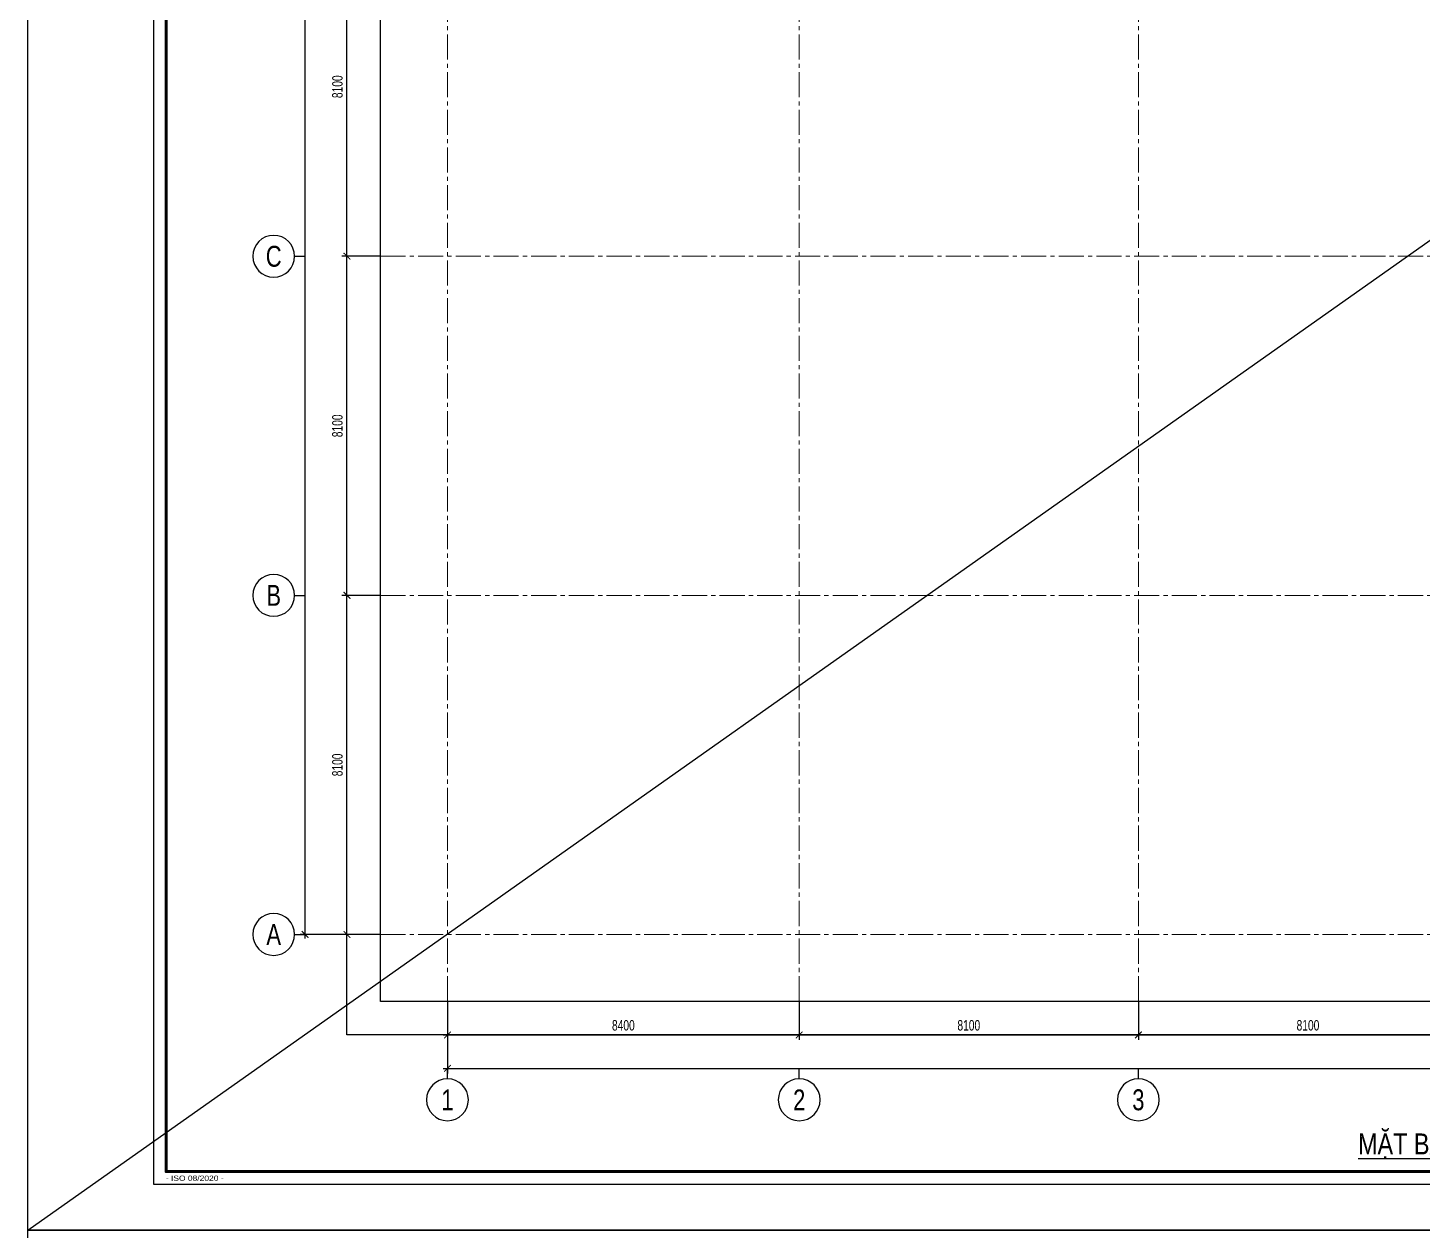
# Model space of a CAD drawing. Header units: millimetres. Extents: x 0 to 84100, y 0 to 158663.
# Drawn here: x 0 to 33297, y 99263 to 127982 of the extents above; entities that cross this region are included whole.
import ezdxf
from ezdxf.enums import TextEntityAlignment as Align

# ---------------------------------------------------------------- set-up
doc = ezdxf.new("R2010")
doc.units = ezdxf.units.MM
doc.header["$LTSCALE"] = 800
doc.header["$MEASUREMENT"] = 0
doc.linetypes.add('CENTER2', pattern=[1.125, 0.75, -0.125, 0.125, -0.125])
doc.layers.get('DEFPOINTS').update_dxf_attribs({"color": 87})
doc.layers.add('02.CDC.DIM', color=1, linetype='Continuous', lineweight=20)
doc.layers.add('CDC.01.AXIS', color=160, linetype='CENTER2', lineweight=13)
for name, color, linetype in [('CDC -TEXT KHUNG', 7, 'Continuous'), ('CDC-KHUNGTEN', 9, 'Continuous'), ('CDC.02.DIM', 1, 'Continuous'), ('CDC.06.TEXT', 2, 'Continuous')]:
    doc.layers.add(name, color=color, linetype=linetype)
doc.layers.add('CDC.15.NOPLOT', color=87, linetype='Continuous', plot=False)
doc.layers.add('KCS_Plotter', color=11, linetype='Continuous', plot=False)
doc.styles.add('BIGTEXT', font='arial.ttf', dxfattribs={"width": 0.8})
doc.styles.add('KCS_BIGTEXT', font='arial.ttf', dxfattribs={"width": 0.7})
doc.styles.add('KCS_SMTEXT', font='arial.ttf', dxfattribs={"width": 0.7})
doc.styles.add('KT CDC', font='arial.ttf', dxfattribs={"width": 0.85})
doc.dimstyles.new('KCS_DIM100', dxfattribs={"dimscale": 100, "dimtxt": 2.5, "dimasz": 1.6, "dimexe": 1.2, "dimexo": 0, "dimgap": 1, "dimtad": 1, "dimdec": 0, "dimzin": 0, "dimdsep": 46, "dimtxsty": 'KCS_SMTEXT', "dimblk": 'ARCHTICK', "dimcen": 0, "dimdle": 1, "dimclrd": 1, "dimclre": 1, "dimclrt": 2, "dimadec": 0, "dimazin": 0, "dimtfac": 1, "dimtdec": 0, "dimtix": 1, "dimtmove": 2, "dimatfit": 3, "dimfxl": 1, "dimtolj": 1, "dimtzin": 0, "dimarcsym": 0})

# ---------------------------------------------------------------- blocks, each defined once
blk = doc.blocks.new('_ArchTick')
at = {"color": 0, "linetype": 'ByBlock', "const_width": 0.15}
blk.add_lwpolyline([(-0.5, -0.5), (0.5, 0.5)], dxfattribs=at)
blk = doc.blocks.new('*D419')
at = {"layer": 'CDC.02.DIM', "color": 1, "lineweight": -2, "ltscale": 0.5, "transparency": 16777216}
for p, q in [((10021, 104726), (10021, 103806)), ((18421, 104726), (18421, 103806)), ((9921, 103926), (18521, 103926))]:
    blk.add_line(p, q, dxfattribs=at)
at = {"layer": 'DEFPOINTS', "color": 0, "ltscale": 0.5, "transparency": 16777216}
for p in [(10021, 104726), (18421, 104726), (18421, 103926)]:
    blk.add_point(p, dxfattribs=at)
at = {"layer": 'CDC.02.DIM', "color": 1, "lineweight": -2, "ltscale": 0.5, "transparency": 16777216, "xscale": 160, "yscale": 160, "zscale": 160, "rotation": 180}
blk.add_blockref('_ArchTick', (10021, 103926), dxfattribs=at)
at = {"layer": 'CDC.02.DIM', "color": 1, "lineweight": -2, "ltscale": 0.5, "transparency": 16777216, "xscale": 160, "yscale": 160, "zscale": 160}
blk.add_blockref('_ArchTick', (18421, 103926), dxfattribs=at)
at = {"layer": 'CDC.02.DIM', "color": 2, "ltscale": 0.5, "transparency": 16777216, "insert": (14221, 104154), "char_height": 250, "attachment_point": 5, "style": 'KCS_SMTEXT'}
blk.add_mtext('\\A1;8400', dxfattribs=at)
blk = doc.blocks.new('*D420')
at = {"layer": 'CDC.02.DIM', "color": 1, "lineweight": -2, "ltscale": 0.5, "transparency": 16777216}
for p, q in [((18421, 104726), (18421, 103806)), ((26521, 104726), (26521, 103806)), ((18321, 103926), (26621, 103926))]:
    blk.add_line(p, q, dxfattribs=at)
at = {"layer": 'DEFPOINTS', "color": 0, "ltscale": 0.5, "transparency": 16777216}
for p in [(18421, 104726), (26521, 104726), (26521, 103926)]:
    blk.add_point(p, dxfattribs=at)
at = {"layer": 'CDC.02.DIM', "color": 1, "lineweight": -2, "ltscale": 0.5, "transparency": 16777216, "xscale": 160, "yscale": 160, "zscale": 160, "rotation": 180}
blk.add_blockref('_ArchTick', (18421, 103926), dxfattribs=at)
at = {"layer": 'CDC.02.DIM', "color": 1, "lineweight": -2, "ltscale": 0.5, "transparency": 16777216, "xscale": 160, "yscale": 160, "zscale": 160}
blk.add_blockref('_ArchTick', (26521, 103926), dxfattribs=at)
at = {"layer": 'CDC.02.DIM', "color": 2, "ltscale": 0.5, "transparency": 16777216, "insert": (22471, 104154), "char_height": 250, "attachment_point": 5, "style": 'KCS_SMTEXT'}
blk.add_mtext('\\A1;8100', dxfattribs=at)
blk = doc.blocks.new('*D421')
at = {"layer": 'CDC.02.DIM', "color": 1, "lineweight": -2, "ltscale": 0.5, "transparency": 16777216}
for p, q in [((26521, 104726), (26521, 103806)), ((34621, 104726), (34621, 103806)), ((26421, 103926), (34721, 103926))]:
    blk.add_line(p, q, dxfattribs=at)
at = {"layer": 'DEFPOINTS', "color": 0, "ltscale": 0.5, "transparency": 16777216}
for p in [(26521, 104726), (34621, 104726), (34621, 103926)]:
    blk.add_point(p, dxfattribs=at)
at = {"layer": 'CDC.02.DIM', "color": 1, "lineweight": -2, "ltscale": 0.5, "transparency": 16777216, "xscale": 160, "yscale": 160, "zscale": 160, "rotation": 180}
blk.add_blockref('_ArchTick', (26521, 103926), dxfattribs=at)
at = {"layer": 'CDC.02.DIM', "color": 1, "lineweight": -2, "ltscale": 0.5, "transparency": 16777216, "xscale": 160, "yscale": 160, "zscale": 160}
blk.add_blockref('_ArchTick', (34621, 103926), dxfattribs=at)
at = {"layer": 'CDC.02.DIM', "color": 2, "ltscale": 0.5, "transparency": 16777216, "insert": (30571, 104154), "char_height": 250, "attachment_point": 5, "style": 'KCS_SMTEXT'}
blk.add_mtext('\\A1;8100', dxfattribs=at)
blk = doc.blocks.new('*D426')
at = {"layer": 'CDC.02.DIM', "color": 1, "lineweight": -2, "ltscale": 0.5, "transparency": 16777216}
for p, q in [((8421, 114426), (7501, 114426)), ((7621, 106226), (7621, 114526)), ((8421, 106326), (7501, 106326))]:
    blk.add_line(p, q, dxfattribs=at)
at = {"layer": 'DEFPOINTS', "color": 0, "ltscale": 0.5, "transparency": 16777216}
for p in [(7621, 114426), (8421, 114426), (8421, 106326)]:
    blk.add_point(p, dxfattribs=at)
at = {"layer": 'CDC.02.DIM', "color": 1, "lineweight": -2, "ltscale": 0.5, "transparency": 16777216, "xscale": 160, "yscale": 160, "zscale": 160}
for p, rotation in [((7621, 114426), 90), ((7621, 106326), 270)]:
    blk.add_blockref('_ArchTick', p, dxfattribs=dict(at, rotation=rotation))
at = {"layer": 'CDC.02.DIM', "color": 2, "ltscale": 0.5, "transparency": 16777216, "insert": (7393, 110376), "char_height": 250, "attachment_point": 5, "rotation": 90, "style": 'KCS_SMTEXT'}
blk.add_mtext('\\A1;8100', dxfattribs=at)
blk = doc.blocks.new('*D427')
at = {"layer": 'CDC.02.DIM', "color": 1, "lineweight": -2, "ltscale": 0.5, "transparency": 16777216}
for p, q in [((7621, 114326), (7621, 122626)), ((8421, 122526), (7501, 122526)), ((8421, 114426), (7501, 114426))]:
    blk.add_line(p, q, dxfattribs=at)
at = {"layer": 'DEFPOINTS', "color": 0, "ltscale": 0.5, "transparency": 16777216}
for p in [(7621, 122526), (8421, 122526), (8421, 114426)]:
    blk.add_point(p, dxfattribs=at)
at = {"layer": 'CDC.02.DIM', "color": 1, "lineweight": -2, "ltscale": 0.5, "transparency": 16777216, "xscale": 160, "yscale": 160, "zscale": 160}
for p, rotation in [((7621, 122526), 90), ((7621, 114426), 270)]:
    blk.add_blockref('_ArchTick', p, dxfattribs=dict(at, rotation=rotation))
at = {"layer": 'CDC.02.DIM', "color": 2, "ltscale": 0.5, "transparency": 16777216, "insert": (7393, 118476), "char_height": 250, "attachment_point": 5, "rotation": 90, "style": 'KCS_SMTEXT'}
blk.add_mtext('\\A1;8100', dxfattribs=at)
blk = doc.blocks.new('*D428')
at = {"layer": 'CDC.02.DIM', "color": 1, "lineweight": -2, "ltscale": 0.5, "transparency": 16777216}
for p, q in [((8421, 130626), (7501, 130626)), ((7621, 122426), (7621, 130726)), ((8421, 122526), (7501, 122526))]:
    blk.add_line(p, q, dxfattribs=at)
at = {"layer": 'DEFPOINTS', "color": 0, "ltscale": 0.5, "transparency": 16777216}
for p in [(7621, 130626), (8421, 130626), (8421, 122526)]:
    blk.add_point(p, dxfattribs=at)
at = {"layer": 'CDC.02.DIM', "color": 1, "lineweight": -2, "ltscale": 0.5, "transparency": 16777216, "xscale": 160, "yscale": 160, "zscale": 160}
for p, rotation in [((7621, 130626), 90), ((7621, 122526), 270)]:
    blk.add_blockref('_ArchTick', p, dxfattribs=dict(at, rotation=rotation))
at = {"layer": 'CDC.02.DIM', "color": 2, "ltscale": 0.5, "transparency": 16777216, "insert": (7393, 126576), "char_height": 250, "attachment_point": 5, "rotation": 90, "style": 'KCS_SMTEXT'}
blk.add_mtext('\\A1;8100', dxfattribs=at)
blk = doc.blocks.new('*D433')
at = {"layer": 'CDC.02.DIM', "color": 1, "lineweight": -2, "ltscale": 0.5, "transparency": 16777216}
for p, q in [((8421, 154926), (6501, 154926)), ((6621, 106226), (6621, 155026)), ((8421, 106326), (6501, 106326))]:
    blk.add_line(p, q, dxfattribs=at)
at = {"layer": 'DEFPOINTS', "color": 0, "ltscale": 0.5, "transparency": 16777216}
for p in [(6621, 154926), (8421, 154926), (8421, 106326)]:
    blk.add_point(p, dxfattribs=at)
at = {"layer": 'CDC.02.DIM', "color": 1, "lineweight": -2, "ltscale": 0.5, "transparency": 16777216, "xscale": 160, "yscale": 160, "zscale": 160}
for p, rotation in [((6621, 154926), 90), ((6621, 106326), 270)]:
    blk.add_blockref('_ArchTick', p, dxfattribs=dict(at, rotation=rotation))
at = {"layer": 'CDC.02.DIM', "color": 2, "ltscale": 0.5, "transparency": 16777216, "insert": (6393, 129626), "char_height": 250, "attachment_point": 5, "rotation": 90, "style": 'KCS_SMTEXT'}
blk.add_mtext('\\A1;48600', dxfattribs=at)
blk = doc.blocks.new('*D434')
at = {"layer": 'CDC.02.DIM', "color": 1, "lineweight": -2, "ltscale": 0.5, "transparency": 16777216}
for p, q in [((10021, 104726), (10021, 103006)), ((67321, 104726), (67321, 103006)), ((9921, 103126), (67421, 103126))]:
    blk.add_line(p, q, dxfattribs=at)
at = {"layer": 'DEFPOINTS', "color": 0, "ltscale": 0.5, "transparency": 16777216}
for p in [(10021, 104726), (67321, 104726), (67321, 103126)]:
    blk.add_point(p, dxfattribs=at)
at = {"layer": 'CDC.02.DIM', "color": 1, "lineweight": -2, "ltscale": 0.5, "transparency": 16777216, "xscale": 160, "yscale": 160, "zscale": 160, "rotation": 180}
blk.add_blockref('_ArchTick', (10021, 103126), dxfattribs=at)
at = {"layer": 'CDC.02.DIM', "color": 1, "lineweight": -2, "ltscale": 0.5, "transparency": 16777216, "xscale": 160, "yscale": 160, "zscale": 160}
blk.add_blockref('_ArchTick', (67321, 103126), dxfattribs=at)
at = {"layer": 'CDC.02.DIM', "color": 2, "ltscale": 0.5, "transparency": 16777216, "insert": (38671, 103354), "char_height": 250, "attachment_point": 5, "style": 'KCS_SMTEXT'}
blk.add_mtext('\\A1;57300', dxfattribs=at)
blk = doc.blocks.new('_Axis name')
at = {"layer": 'CDC.02.DIM'}
blk.add_line((0, 2.5), (0, 0), dxfattribs=at)
blk.add_circle((0, 7.5), 5, dxfattribs=at)
at = {"layer": 'CDC.02.DIM', "style": 'BIGTEXT', "width": 0.75}
blk.add_attdef('.', text='', height=5, dxfattribs=at).set_placement((0, 7.5), align=Align.MIDDLE)
blk = doc.blocks.new('Khung tên chuẩn')
at = {"layer": 'CDC-KHUNGTEN', "color": 8}
blk.add_lwpolyline([(75096, 1100), (83000, 1100), (83000, 58300), (3000, 58300), (3000, 1100), (75096, 1100)], dxfattribs=at)
at = {"layer": 'CDC-KHUNGTEN', "color": 255, "lineweight": 60}
blk.add_lwpolyline([(74900, 1400), (74900, 58000), (3300, 58000), (3300, 1400), (74900, 1400)], close=True, dxfattribs=at)
at = {"layer": 'DEFPOINTS', "color": 1, "ltscale": 0.2}
blk.add_lwpolyline([(0, 0), (0, 59400), (84100, 59400), (84100, 0), (0, 0)], close=True, dxfattribs=at)
at = {"layer": 'CDC -TEXT KHUNG', "color": 6, "style": 'KT CDC', "width": 1.15}
blk.add_text('- ISO 08/2020 -', height=125.69, dxfattribs=at).set_placement((3294, 1177))

msp = doc.modelspace()

# ---------------------------------------------------------------- linework, layer by layer
at = {"layer": 'CDC.01.AXIS'}
for p, q in [((10020.7, 104726.1), (10020.7, 156526.1)), ((18420.7, 104726.1), (18420.7, 156526.1)), ((26520.7, 104726.1), (26520.7, 156526.1)), ((8420.7, 122526.1), (68920.7, 122526.1)), ((8420.7, 114426.1), (68920.7, 114426.1)), ((8420.7, 106326.1), (68920.7, 106326.1))]:
    msp.add_line(p, q, dxfattribs=at)
at = {"layer": 'CDC.15.NOPLOT'}
for points in [[(7620.7, 157326.1), (69720.7, 157326.1), (69720.7, 103926.1), (7620.7, 103926.1)], [(8420.7, 156526.1), (68920.7, 156526.1), (68920.7, 104726.1), (8420.7, 104726.1)]]:
    msp.add_lwpolyline(points, close=True, dxfattribs=at)
at = {"layer": 'KCS_Plotter'}
msp.add_line((0, 99262.9), (84100, 158662.9), dxfattribs=at)

# ---------------------------------------------------------------- block references
for p in [(0, 99262.9), (0, 39862.9)]:
    msp.add_blockref('Khung tên chuẩn', p)
at = {"layer": '02.CDC.DIM'}
ref = msp.add_blockref('_Axis name', (6620.7, 122526.1), dxfattribs=dict(at, xscale=-100, yscale=100, zscale=100, rotation=90))
ref.add_attrib('.', 'C', dxfattribs={"layer": 'CDC.02.DIM', "height": 500, "style": 'BIGTEXT', "width": 0.75}).set_placement((5870.7, 122526.1), align=Align.MIDDLE)
ref = msp.add_blockref('_Axis name', (6620.7, 114426.1), dxfattribs=dict(at, xscale=-100, yscale=100, zscale=100, rotation=90))
ref.add_attrib('.', 'B', dxfattribs={"layer": 'CDC.02.DIM', "height": 500, "style": 'BIGTEXT', "width": 0.75}).set_placement((5870.7, 114426.1), align=Align.MIDDLE)
ref = msp.add_blockref('_Axis name', (6620.7, 106326.1), dxfattribs=dict(at, xscale=-100, yscale=100, zscale=100, rotation=90))
ref.add_attrib('.', 'A', dxfattribs={"layer": 'CDC.02.DIM', "height": 500, "style": 'BIGTEXT', "width": 0.75}).set_placement((5870.7, 106326.1), align=Align.MIDDLE)
ref = msp.add_blockref('_Axis name', (10020.7, 103126.1), dxfattribs=dict(at, xscale=-100, yscale=100, zscale=100, rotation=180))
ref.add_attrib('.', '1', dxfattribs={"layer": 'CDC.02.DIM', "height": 500, "style": 'BIGTEXT', "width": 0.75}).set_placement((10020.7, 102376.1), align=Align.MIDDLE)
ref = msp.add_blockref('_Axis name', (18420.7, 103126.1), dxfattribs=dict(at, xscale=-100, yscale=100, zscale=100, rotation=180))
ref.add_attrib('.', '2', dxfattribs={"layer": 'CDC.02.DIM', "height": 500, "style": 'BIGTEXT', "width": 0.75}).set_placement((18420.7, 102376.1), align=Align.MIDDLE)
ref = msp.add_blockref('_Axis name', (26520.7, 103126.1), dxfattribs=dict(at, xscale=-100, yscale=100, zscale=100, rotation=180))
ref.add_attrib('.', '3', dxfattribs={"layer": 'CDC.02.DIM', "height": 500, "style": 'BIGTEXT', "width": 0.75}).set_placement((26520.7, 102376.1), align=Align.MIDDLE)

# ---------------------------------------------------------------- texts
at = {"layer": 'CDC.06.TEXT', "color": 4, "style": 'KCS_BIGTEXT', "width": 0.8}
msp.add_text('%%UMẶT BẰNG BỐ TRÍ LANH TÔ & TRỤ TƯỜNG TẦNG 8', height=500, dxfattribs=at).set_placement((38670.7, 101071.6), align=Align.CENTER)

# ---------------------------------------------------------------- dimensions: what is measured, and where the dimension line sits
at = {"layer": 'CDC.02.DIM', "ltscale": 0.5}
dim = msp.add_linear_dim(base=(6620.7, 154926.1), p1=(8420.7, 106326.1), p2=(8420.7, 154926.1), angle=90, dimstyle='KCS_DIM100', dxfattribs=at)
dim.commit()
dim.dimension.update_dxf_attribs({"geometry": '*D433', "text_midpoint": (6393, 129626.1), "dimtype": 160})
for base, p1, p2, picture, middle in [((7620.7, 130626.1), (8420.7, 122526.1), (8420.7, 130626.1), '*D428', (7393, 126576.1)), ((7620.7, 122526.1), (8420.7, 114426.1), (8420.7, 122526.1), '*D427', (7393, 118476.1)), ((7620.7, 114426.1), (8420.7, 106326.1), (8420.7, 114426.1), '*D426', (7393, 110376.1))]:
    dim = msp.add_linear_dim(base=base, p1=p1, p2=p2, angle=90, dimstyle='KCS_DIM100', dxfattribs=at)
    dim.commit()
    dim.dimension.update_dxf_attribs({"geometry": picture, "text_midpoint": middle})
for base, p1, p2, picture, middle in [((18420.7, 103926.1), (10020.7, 104726.1), (18420.7, 104726.1), '*D419', (14220.7, 104153.8)), ((67320.7, 103126.1), (10020.7, 104726.1), (67320.7, 104726.1), '*D434', (38670.7, 103353.9)), ((26520.7, 103926.1), (18420.7, 104726.1), (26520.7, 104726.1), '*D420', (22470.7, 104153.8)), ((34620.7, 103926.1), (26520.7, 104726.1), (34620.7, 104726.1), '*D421', (30570.7, 104153.8))]:
    dim = msp.add_linear_dim(base=base, p1=p1, p2=p2, dimstyle='KCS_DIM100', dxfattribs=at)
    dim.commit()
    dim.dimension.update_dxf_attribs({"geometry": picture, "text_midpoint": middle})

doc.saveas('drawing.dxf')
